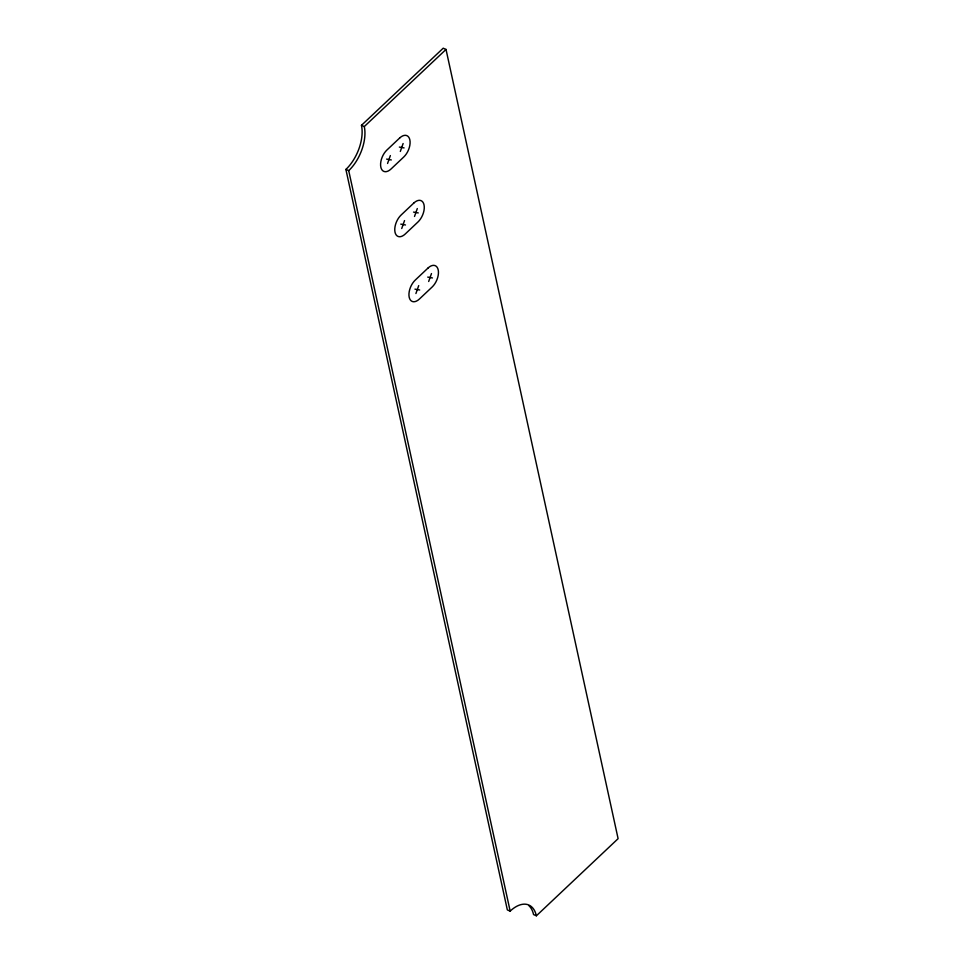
<?xml version="1.0" encoding="UTF-8"?>
<svg xmlns="http://www.w3.org/2000/svg" width="964" height="964" viewBox="0 0 964 964"><rect width="100%" height="100%" fill="white"/><g stroke="black" fill="none" stroke-linecap="round" stroke-linejoin="round"><path stroke-width="1.45" d="M387.564 163.482L390.36 155.578M400.325 151.444L403.121 143.528M401.735 228.504L404.531 220.587M414.508 216.466L417.304 208.549M415.918 293.526L418.713 285.609M428.679 281.488L431.474 273.571M361.464 125.332L443.211 48.2L446.019 49.441L618.105 838.668L536.37 915.8A33.27 18.461 -66.3 0 0 510.161 911.125L507.341 909.896L345.895 169.423A33.27 18.461 -66.3 0 0 361.464 125.332L364.284 126.561L446.019 49.441M399.373 147.07L404.073 147.902M386.612 159.108L391.312 159.952M413.544 212.092L418.256 212.923M400.783 224.13L405.483 224.974M427.727 277.102L432.426 277.945M414.966 289.152L419.665 289.995M345.895 169.423L348.715 170.652L510.161 911.125M536.37 915.8L533.55 914.559A33.27 18.461 -66.3 0 0 529.019 905.786M364.284 126.561A33.27 18.461 -66.3 0 1 348.715 170.652M399.662 138.009L386.889 150.047A12.942 7.182 -66.3 0 0 380.84 167.194A12.942 7.182 -66.3 0 0 391.023 169.013L403.796 156.963A12.942 7.182 -66.3 0 0 409.845 139.816A12.942 7.182 -66.3 0 0 399.662 138.009M413.833 203.018L401.072 215.068A12.942 7.182 -66.3 0 0 395.011 232.216A12.942 7.182 -66.3 0 0 405.205 234.035L417.966 221.985A12.942 7.182 -66.3 0 0 424.027 204.838A12.942 7.182 -66.3 0 0 413.833 203.018M428.016 268.04L415.243 280.09A12.942 7.182 -66.3 0 0 409.194 297.237A12.942 7.182 -66.3 0 0 419.376 299.057L432.149 287.007A12.942 7.182 -66.3 0 0 438.198 269.86A12.942 7.182 -66.3 0 0 428.016 268.04"/></g></svg>
